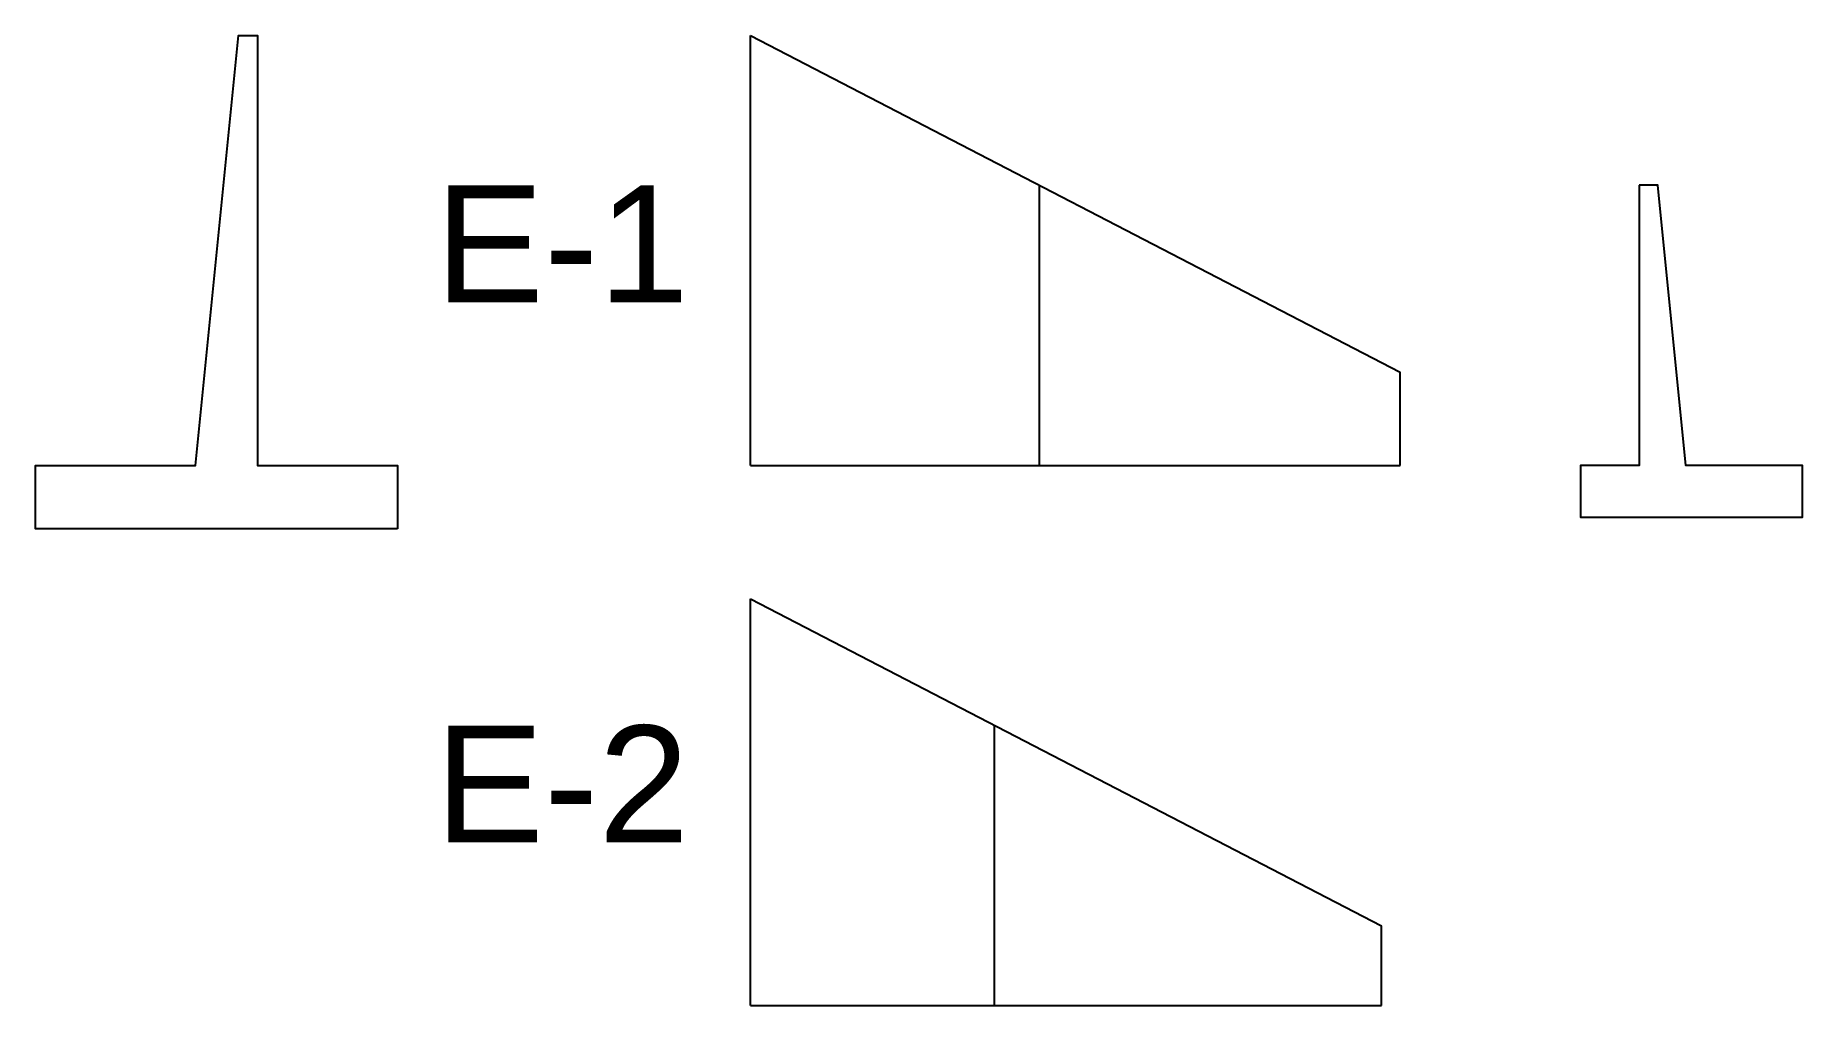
# Model space of a CAD drawing. Header units: metres. Extents: x -15.3 to 22.5, y -11.5 to 9.2.
import ezdxf

# ---------------------------------------------------------------- set-up
doc = ezdxf.new("R2010")
doc.units = ezdxf.units.M
doc.styles.add('ARIAL', font='Arial.ttf')

msp = doc.modelspace()

# ---------------------------------------------------------------- linework, layer by layer
for p, q in [((0, 0), (0, 9.2)), ((0, 9.2), (13.9, 2)), ((6.178, 6), (6.178, 0)), ((13.9, 0), (13.9, 2)), ((0, 0), (13.9, 0)), ((0, -11.548), (0, -2.848)), ((0, -2.848), (13.5, -9.841)), ((5.213, -5.548), (5.213, -11.548)), ((13.5, -11.548), (13.5, -9.841)), ((0, -11.548), (13.5, -11.548))]:
    msp.add_line(p, q)
for points in [[(-7.55, -1.35), (-15.3, -1.35), (-15.3, 0), (-11.87, 0), (-10.95, 9.2), (-10.55, 9.2), (-10.55, 0), (-7.55, 0)], [(19.014, 6), (19.014, 0), (17.764, 0), (17.764, -1.1), (22.514, -1.1), (22.514, 0), (20.014, 0), (19.414, 6)]]:
    msp.add_lwpolyline(points, close=True)

# ---------------------------------------------------------------- texts
at = {"style": 'ARIAL'}
for s, p in [('E-1', (-6.747, 3.49)), ('E-2', (-6.747, -8.059))]:
    msp.add_text(s, height=2.5, dxfattribs=at).set_placement(p)

doc.saveas('drawing.dxf')
